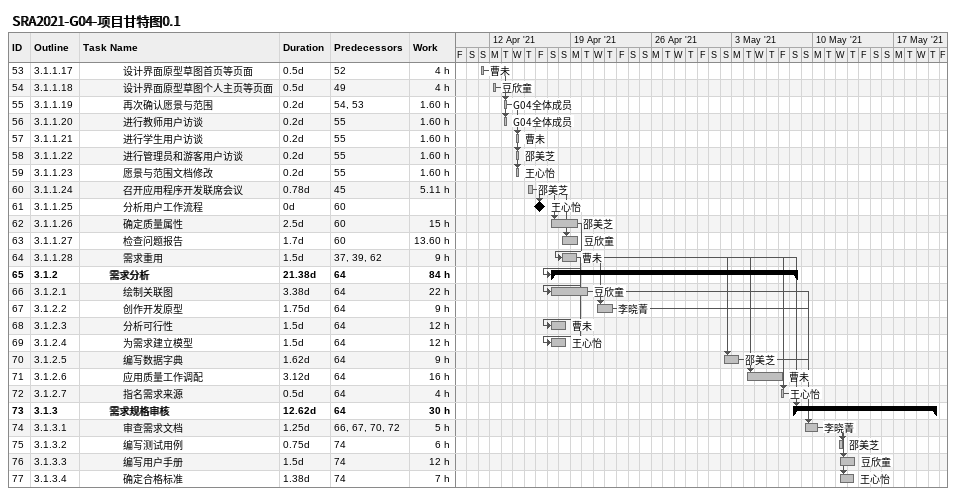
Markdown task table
SRA2021-G04-项目甘特图0.1

| ID | WBS | Task | Duration | Start | Finish | Predecessors | Resources | Work (h) |
|---|---|---|---|---|---|---|---|---|
| 53 | 3.1.1.17 | 设计界面原型草图首页等页面 | 0.5d | 2021-04-11 | 2021-04-11 | 52 | 曹未 | 4 |
| 54 | 3.1.1.18 | 设计界面原型草图个人主页等页面 | 0.5d | 2021-04-12 | 2021-04-12 | 49 | 豆欣童 | 4 |
| 55 | 3.1.1.19 | 再次确认愿景与范围 | 0.2d | 2021-04-13 | 2021-04-13 | 54, 53 | G04全体成员 | 1.60 |
| 56 | 3.1.1.20 | 进行教师用户访谈 | 0.2d | 2021-04-13 | 2021-04-13 | 55 | G04全体成员 | 1.60 |
| 57 | 3.1.1.21 | 进行学生用户访谈 | 0.2d | 2021-04-14 | 2021-04-14 | 55 | 曹未 | 1.60 |
| 58 | 3.1.1.22 | 进行管理员和游客用户访谈 | 0.2d | 2021-04-14 | 2021-04-14 | 55 | 邵美芝 | 1.60 |
| 59 | 3.1.1.23 | 愿景与范围文档修改 | 0.2d | 2021-04-14 | 2021-04-14 | 55 | 王心怡 | 1.60 |
| 60 | 3.1.1.24 | 召开应用程序开发联席会议 | 0.78d | 2021-04-15 | 2021-04-15 | 45 | 邵美芝 | 5.11 |
| 61 | 3.1.1.25 | 分析用户工作流程 | 0d | 2021-04-16 | 2021-04-16 | 60 | 王心怡 |  |
| 62 | 3.1.1.26 | 确定质量属性 | 2.5d | 2021-04-17 | 2021-04-19 | 60 | 邵美芝 | 15 |
| 63 | 3.1.1.27 | 检查问题报告 | 1.7d | 2021-04-18 | 2021-04-19 | 60 | 豆欣童 | 13.60 |
| 64 | 3.1.1.28 | 需求重用 | 1.5d | 2021-04-18 | 2021-04-19 | 37, 39, 62 | 曹未 | 9 |
| 65 | 3.1.2 | **需求分析** | 21.38d | 2021-04-17 | 2021-05-08 | 64 |  | 84 |
| 66 | 3.1.2.1 | 绘制关联图 | 3.38d | 2021-04-17 | 2021-04-20 | 64 | 豆欣童 | 22 |
| 67 | 3.1.2.2 | 创作开发原型 | 1.75d | 2021-04-21 | 2021-04-22 | 64 | 李晓菁 | 9 |
| 68 | 3.1.2.3 | 分析可行性 | 1.5d | 2021-04-17 | 2021-04-18 | 64 | 曹未 | 12 |
| 69 | 3.1.2.4 | 为需求建立模型 | 1.5d | 2021-04-17 | 2021-04-18 | 64 | 王心怡 | 12 |
| 70 | 3.1.2.5 | 编写数据字典 | 1.62d | 2021-05-02 | 2021-05-03 | 64 | 邵美芝 | 9 |
| 71 | 3.1.2.6 | 应用质量工作调配 | 3.12d | 2021-05-04 | 2021-05-07 | 64 | 曹未 | 16 |
| 72 | 3.1.2.7 | 指名需求来源 | 0.5d | 2021-05-07 | 2021-05-07 | 64 | 王心怡 | 4 |
| 73 | 3.1.3 | **需求规格审核** | 12.62d | 2021-05-08 | 2021-05-20 | 64 |  | 30 |
| 74 | 3.1.3.1 | 审查需求文档 | 1.25d | 2021-05-09 | 2021-05-10 | 66, 67, 70, 72 | 李晓菁 | 5 |
| 75 | 3.1.3.2 | 编写测试用例 | 0.75d | 2021-05-12 | 2021-05-12 | 74 | 邵美芝 | 6 |
| 76 | 3.1.3.3 | 编写用户手册 | 1.5d | 2021-05-12 | 2021-05-13 | 74 | 豆欣童 | 12 |
| 77 | 3.1.3.4 | 确定合格标准 | 1.38d | 2021-05-12 | 2021-05-13 | 74 | 王心怡 | 7 |
